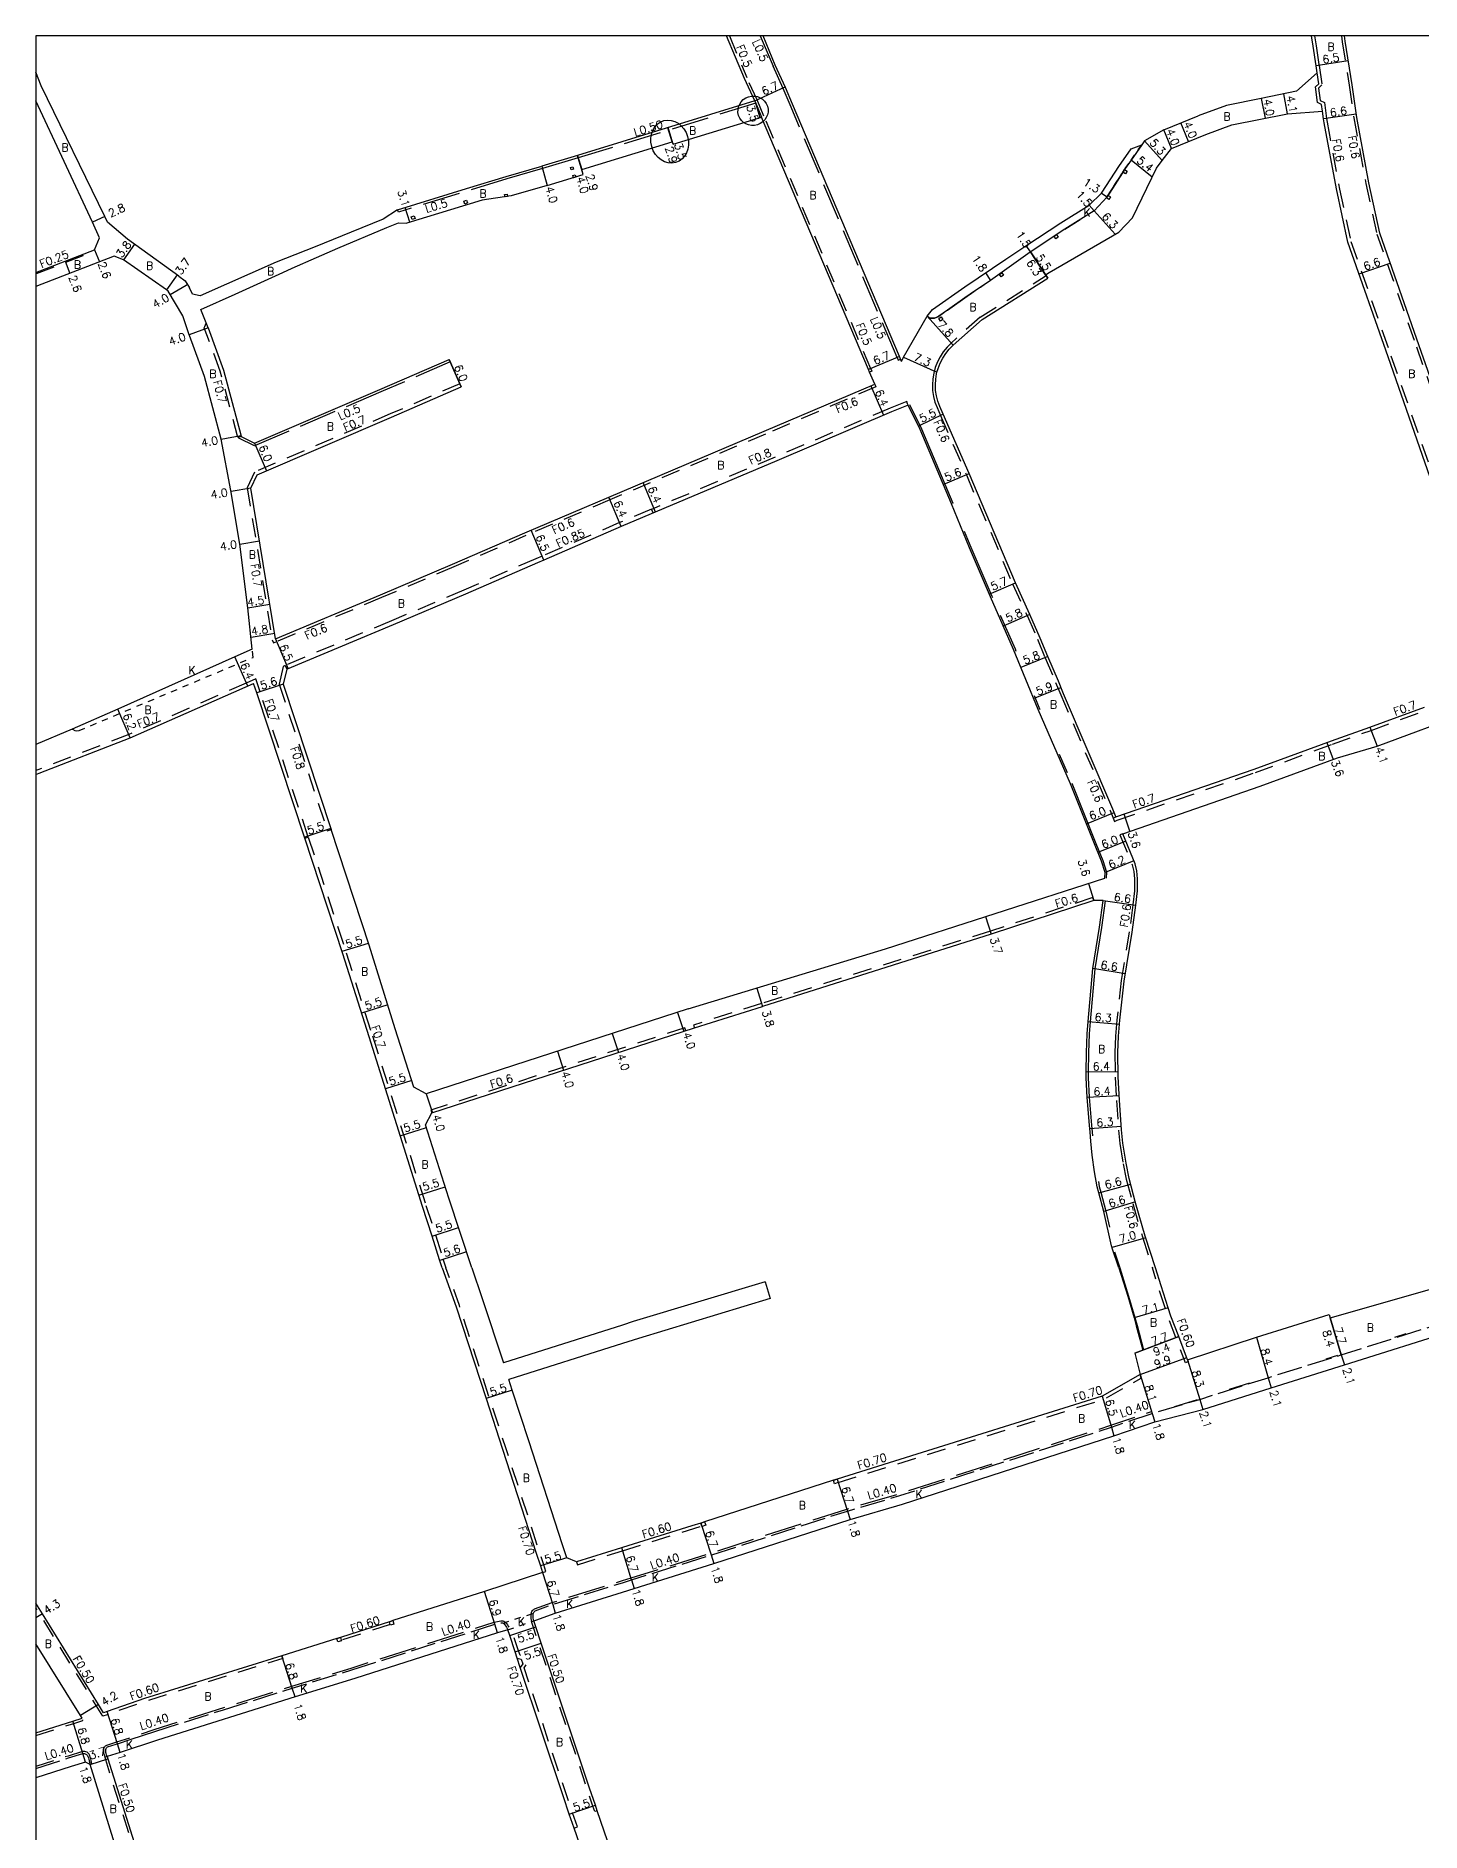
# Model space of a CAD drawing. Header units: metres. Extents: x -4002 to -3199, y -109200 to -108600.
# Drawn here: x -4000 to -3723.1, y -108959.1 to -108600 of the extents above; entities that cross this region are included whole.
import ezdxf

# ---------------------------------------------------------------- set-up
doc = ezdxf.new("R2010")
doc.units = ezdxf.units.M
doc.header["$LTSCALE"] = 2.5
for name, pattern in [('2227000', [2.5, 2, -0.5]), ('2232000', [2.5, 1.5, -1]), ('2233000', [4, 3, -1]), ('6301000', [1, 0.5, -0.5])]:
    doc.linetypes.add(name, pattern=pattern)
for name, color, linetype in [('2101000', 177, 'Continuous'), ('2101001', 1, 'Continuous'), ('2102000', 191, 'Continuous'), ('2102001', 191, 'Continuous'), ('2227000', 3, '2227000'), ('2232000', 4, '2232000'), ('2233000', 62, '2233000'), ('2235000', 7, 'Continuous'), ('6132000', 1, '6132000'), ('9107000', 111, 'Continuous'), ('9201100', 215, 'Continuous'), ('9201500', 222, 'Continuous'), ('9202100', 82, 'Continuous'), ('9202200', 155, '6301000'), ('9203500', 155, 'Continuous'), ('999', 7, 'Continuous'), ('chk', 7, 'Continuous')]:
    doc.layers.add(name, color=color, linetype=linetype)
doc.styles.add('Dm_Anotation', font='txt.shx', dxfattribs={"bigfont": 'pscdm.shx'})
doc.linetypes.add('6132000', pattern='A,1e-07,[100,DM.shx,S=0.25,R=0,X=0,Y=0],0.05,[100,DM.shx,S=0.2,R=0,X=0,Y=0],0.05,[100,DM.shx,S=0.15,R=0,X=0,Y=0],0.05,[100,DM.shx,S=0.1,R=0,X=0,Y=0],0.05,[100,DM.shx,S=0.05,R=0,X=0,Y=0],4.8', length=5)

msp = doc.modelspace()

# ---------------------------------------------------------------- linework, layer by layer
at = {"layer": '2101000'}
for points in [[(-3858.34, -108608.49), (-3861.91, -108600)], [(-3852.18, -108605.86), (-3854.64, -108600)], [(-3743.85, -108607.38), (-3744.05, -108605.98), (-3744.66, -108602.07), (-3744.99, -108600)], [(-3733.53, -108629.38), (-3735.94, -108616.28), (-3736.88, -108609.79), (-3738.23, -108601.06), (-3738.4, -108600)], [(-3827.38, -108664.09), (-3848.75, -108613.61), (-3850.14, -108610.31), (-3852.18, -108605.86)], [(-3998.97, -108609.96), (-4000, -108607.26)], [(-3856.27, -108613), (-3858.34, -108608.49)], [(-3743.85, -108607.38), (-3747.98, -108611.02), (-3755.02, -108612.54), (-3762.01, -108613.89), (-3767.65, -108615.98)], [(-4000, -108647.32), (-3988.26, -108642.76), (-3987.29, -108640.35), (-3988.67, -108637.26), (-4000, -108612.96)], [(-3986.22, -108636.13), (-3998.97, -108609.96)], [(-3856.27, -108613), (-3891.73, -108623.9), (-3898.88, -108626.04)], [(-3897.76, -108629.89), (-3890.57, -108627.73), (-3890.88, -108626.67), (-3872.81, -108621.15), (-3872.6, -108621.65), (-3854.92, -108616.21)], [(-3833.54, -108666.71), (-3854.92, -108616.21)], [(-3797.45, -108647.26), (-3783.49, -108639.22), (-3780.76, -108636.35), (-3776, -108626.41), (-3774.81, -108624.9), (-3772.99, -108622.49), (-3766.14, -108619.68), (-3760.93, -108617.76), (-3749.76, -108615.6), (-3742.78, -108615.06)], [(-3774.5, -108618.78), (-3767.65, -108615.98)], [(-3740.02, -108630.57), (-3742.45, -108617.35), (-3742.57, -108616.57), (-3742.78, -108615.06)], [(-3774.5, -108618.78), (-3778.34, -108620.94), (-3778.91, -108621.76)], [(-3783.37, -108625.9), (-3782.13, -108624.09), (-3781.05, -108622.55), (-3778.91, -108621.76)], [(-3927.69, -108634.75), (-3913.91, -108630.53), (-3905.98, -108628.11), (-3898.88, -108626.04)], [(-3789.46, -108633.86), (-3786.94, -108631.45), (-3783.37, -108625.9)], [(-3897.76, -108629.89), (-3905, -108631.99), (-3910.79, -108632.82), (-3925.84, -108637.43)], [(-3706.85, -108728.44), (-3712.9, -108711.34), (-3719.64, -108692.85), (-3729.68, -108664.12), (-3737.71, -108641.23), (-3740.02, -108630.57)], [(-3700.61, -108726.28), (-3706.69, -108709.11), (-3713.43, -108690.63), (-3723.45, -108661.94), (-3731.35, -108639.43), (-3733.53, -108629.38)], [(-3821.83, -108656.05), (-3820.78, -108654.71), (-3814.27, -108650.13), (-3806.1, -108644.65), (-3802.09, -108641.97), (-3795.11, -108637.34), (-3789.46, -108633.86)], [(-3985.69, -108637.26), (-3986.22, -108636.13)], [(-3971.41, -108648), (-3981.71, -108640.63), (-3985.69, -108637.26)], [(-3965.59, -108658.37), (-3967.04, -108654.66), (-3960.18, -108651.61), (-3950.64, -108647.28), (-3948.77, -108646.42), (-3943.88, -108644.31), (-3939.62, -108642.44), (-3929.83, -108638.3), (-3927.52, -108637.37), (-3925.84, -108637.43)], [(-3984.39, -108644.04), (-4000, -108650.1)], [(-3973.57, -108651.01), (-3973.89, -108650.77), (-3982.51, -108644.73), (-3984.39, -108644.04)], [(-3971.41, -108648), (-3970.13, -108648.96), (-3969.3, -108650.35)], [(-3810.84, -108656.7), (-3797.68, -108648.41), (-3798.14, -108647.76), (-3797.45, -108647.26)], [(-3969.29, -108659.89), (-3969.35, -108659.75), (-3970.61, -108655.96), (-3973.57, -108651.01)], [(-3968.71, -108651.64), (-3969.3, -108650.35)], [(-3826.94, -108665.11), (-3826.52, -108664.22), (-3821.83, -108656.05)], [(-3965.59, -108658.37), (-3962.48, -108666.82), (-3959.03, -108679.76), (-3958.97, -108680.1), (-3956.27, -108681.41), (-3931.27, -108670.71), (-3917.37, -108664.67)], [(-3816.61, -108661.84), (-3810.84, -108656.7)], [(-3959.24, -108701.61), (-3961, -108690.89), (-3962.94, -108680.61), (-3966.29, -108668.06), (-3969.29, -108659.89)], [(-3784.15, -108755.92), (-3784.69, -108754.59), (-3794.56, -108731.49), (-3795.58, -108728.99), (-3797.7, -108724.07), (-3799.2, -108720.38), (-3801.29, -108715.63), (-3804.18, -108709.32), (-3813.44, -108687.49), (-3818.62, -108675.61), (-3819.29, -108674.07), (-3819.68, -108673.03), (-3819.97, -108671.95), (-3820.13, -108670.85), (-3820.18, -108669.74), (-3820.12, -108668.62), (-3819.94, -108667.52), (-3819.87, -108667.23), (-3819.64, -108666.45), (-3819.23, -108665.41), (-3818.72, -108664.42), (-3818.11, -108663.49), (-3817.4, -108662.63), (-3816.61, -108661.84)], [(-3832.31, -108669.61), (-3833.32, -108667.23), (-3833.54, -108666.71)], [(-3826.94, -108665.11), (-3827.38, -108664.09)], [(-3952.09, -108720.51), (-3957.02, -108690.43), (-3955.75, -108687.71), (-3928.89, -108676.22), (-3914.98, -108670.18)], [(-3854.39, -108679.04), (-3832.31, -108669.61)], [(-3786.33, -108768.37), (-3786.25, -108767.23), (-3786.97, -108764.94), (-3788.37, -108761.53), (-3793.19, -108749.5), (-3799.65, -108734.64), (-3804.54, -108722.65), (-3809.18, -108712.13), (-3813.39, -108702.31), (-3816.97, -108693.52), (-3823.25, -108678.67), (-3825.61, -108673.84), (-3828.95, -108675.14), (-3851.9, -108684.93), (-3882.97, -108698.07), (-3898.48, -108704.79), (-3899.71, -108705.31), (-3914.14, -108711.56), (-3928.61, -108717.72), (-3949.78, -108726.59), (-3949.85, -108726.61), (-3950.54, -108729.57), (-3940.99, -108758.63)], [(-3931.14, -108711.74), (-3916.7, -108705.59), (-3902.28, -108699.34), (-3885.46, -108692.18), (-3854.39, -108679.04)], [(-3956.74, -108722.58), (-3957.66, -108714.35), (-3959.24, -108701.61)], [(-3952.09, -108720.51), (-3931.14, -108711.74)], [(-3956.74, -108722.58), (-3960.23, -108724.14), (-3983.6, -108734.6), (-3992.78, -108738.56), (-4000, -108741.67)], [(-4000, -108747.62), (-3999.36, -108747.37), (-3981.15, -108740.3), (-3956.47, -108729.47)], [(-3946.21, -108760.36), (-3955.85, -108731.34), (-3956.47, -108729.47)], [(-3782.73, -108759.48), (-3755.23, -108749.98), (-3739.77, -108744.3), (-3731.88, -108742.01), (-3713.56, -108735.2)], [(-3733.31, -108738.16), (-3722.42, -108734.15)], [(-3784.07, -108756.13), (-3756.44, -108746.59), (-3741.01, -108740.92), (-3733.31, -108738.16)], [(-3784.07, -108756.13), (-3784.15, -108755.92)], [(-3918.76, -108846.28), (-3919.29, -108844.67), (-3920.76, -108839.9), (-3922.7, -108834.01), (-3933.41, -108800.11), (-3938.63, -108783.47), (-3946.21, -108760.36)], [(-3869.58, -108794.5), (-3921.97, -108811.46), (-3924.46, -108810.17), (-3928.16, -108798.46), (-3933.39, -108781.79), (-3940.99, -108758.63)], [(-3776.15, -108846.28), (-3778.21, -108839.92), (-3780.14, -108833.25), (-3781.43, -108828.38), (-3782.03, -108825.35), (-3782.68, -108821.33), (-3782.96, -108818.69), (-3783.4, -108812.75), (-3783.62, -108808.1), (-3783.68, -108803.2), (-3783.57, -108799.97), (-3783.3, -108796.78), (-3782.44, -108788.93), (-3780.84, -108779.15), (-3780.09, -108773.75), (-3779.8, -108770.92), (-3779.74, -108768.49), (-3779.9, -108766.93), (-3780.25, -108765.52), (-3782.73, -108759.48)], [(-3869.58, -108794.5), (-3830.13, -108782.52), (-3786.33, -108768.37)], [(-3783.48, -108846.28), (-3784.75, -108842.51), (-3784.94, -108841.86), (-3786.51, -108835.01), (-3787.5, -108831.25), (-3787.81, -108830.06), (-3788.35, -108827.05), (-3788.81, -108823.72), (-3789.07, -108820.95), (-3789.24, -108819.16), (-3789.34, -108817.77), (-3789.83, -108812.19), (-3790.02, -108808.29), (-3790.04, -108807.15), (-3789.97, -108803.24), (-3789.85, -108799.45), (-3789.65, -108797.02), (-3788.72, -108786.45), (-3787.37, -108778.16), (-3786.63, -108772.84), (-3788.5, -108772.8), (-3809.01, -108779.53), (-3854.76, -108794)], [(-3868.35, -108798.3), (-3854.76, -108794)], [(-3917.46, -108832.35), (-3922.09, -108817.7), (-3920.85, -108815.3), (-3868.35, -108798.3)], [(-3912.86, -108846.28), (-3917.46, -108832.35)], [(-3783.48, -108846.28), (-3781.72, -108851.95), (-3780.44, -108856.25), (-3780.01, -108857.86), (-3778.73, -108862.73), (-3780.32, -108863.34), (-3779.22, -108867.61), (-3786.86, -108871.89), (-3829.4, -108885.23), (-3839.84, -108888.49), (-3840.55, -108888.72), (-3866.33, -108897.05), (-3867.04, -108897.28), (-3868.84, -108897.86), (-3882.74, -108902.18), (-3882.91, -108902.24), (-3891.94, -108905.05), (-3893.89, -108904.26), (-3894.73, -108901.63), (-3901.48, -108880.83), (-3904.78, -108870.69), (-3905.46, -108868.61)], [(-3882.74, -108911.09), (-3880.38, -108910.35), (-3864.45, -108905.37), (-3837.24, -108896.58), (-3826.76, -108893.52), (-3784.47, -108879.84), (-3776.33, -108877.07), (-3766.73, -108874.56), (-3753.07, -108870.23), (-3738.41, -108865.67), (-3715.53, -108858.42), (-3704.67, -108854.89)], [(-3889.49, -108966.76), (-3892.4, -108958.27), (-3893.37, -108955.44), (-3894.54, -108952.02), (-3903.16, -108926.13), (-3903.77, -108924.3), (-3904.2, -108923.02), (-3905.28, -108919.77), (-3905.64, -108918.62), (-3907.72, -108919.22), (-3936.26, -108928.35), (-3948.19, -108931.99), (-3975.71, -108940.66), (-3983.17, -108943.14), (-3985.77, -108943.96), (-3985.65, -108944.41), (-3977.76, -108969.38)], [(-3993.96, -109068.38), (-3991.9, -109068.53), (-3954.12, -109056.56), (-3953.77, -109055.73), (-3958.81, -109039.6), (-3965.57, -109019.38), (-3965.05, -109019.2), (-3973.24, -108994.83), (-3981.01, -108970.41), (-3981.42, -108970.54), (-3989.17, -108945.52), (-3990.07, -108945.07), (-3992.93, -108945.95), (-4000, -108948.22)]]:
    msp.add_lwpolyline(points, dxfattribs=at)
at = {"layer": '2101000', "flags": 128}
for points in [[(-3927.69, -108634.75), (-3930.57, -108636.6), (-3936.95, -108639.21), (-3944.2, -108642.17), (-3950.09, -108644.5), (-3952, -108645.2), (-3967.17, -108651.98), (-3968.71, -108651.64)], [(-3918.76, -108846.28), (-3915.99, -108854.04), (-3910.01, -108872.39), (-3906.72, -108882.48), (-3899.97, -108903.3), (-3899.15, -108905.84), (-3898.74, -108907.17), (-3910.34, -108910.93), (-3928.65, -108916.78), (-3929.34, -108917.01), (-3938.89, -108920.06), (-3939.14, -108920.14), (-3939.84, -108920.36), (-3950.81, -108923.8), (-3978.31, -108932.35), (-3985.75, -108934.93), (-3986.48, -108935.2), (-3987.5, -108933.52), (-3998.67, -108915.43), (-4000, -108913.27)], [(-3912.86, -108846.28), (-3910.76, -108852.36), (-3906.54, -108865.28)], [(-3769.77, -108864.62), (-3771.53, -108859.99), (-3773.09, -108855.91), (-3773.62, -108854.27), (-3775.05, -108849.84), (-3776.15, -108846.28)], [(-3769.77, -108864.62), (-3755.97, -108860.14), (-3741.44, -108855.61), (-3741.24, -108856.28), (-3718.1, -108849.69), (-3707.14, -108846.86), (-3705.27, -108846.28)], [(-3882.74, -108969.94), (-3884.28, -108965), (-3884.32, -108964.86), (-3887.78, -108954.79), (-3888.16, -108953.68), (-3889.32, -108950.3), (-3898.98, -108921.28), (-3900.06, -108918.04), (-3900.46, -108916.81), (-3900.07, -108916.7), (-3896.16, -108915.27), (-3882.74, -108911.09)], [(-4000, -108939.2), (-3992.6, -108936.85), (-3990.74, -108936.27), (-3991.08, -108935.72), (-4000, -108921.42)]]:
    msp.add_lwpolyline(points, dxfattribs=at)
at = {"layer": '2101001'}
msp.add_lwpolyline([(-3914.98, -108670.18), (-3917.37, -108664.67)], dxfattribs=at)
at = {"layer": '2102000'}
for points in [[(-3854.22, -108849.05), (-3880.59, -108857.02), (-3882.74, -108857.7)], [(-3853.21, -108852.4), (-3879.55, -108860.36), (-3882.74, -108861.37)]]:
    msp.add_lwpolyline(points, dxfattribs=at)
at = {"layer": '2102000', "flags": 128}
for points in [[(-3882.74, -108857.7), (-3906.54, -108865.28)], [(-3882.74, -108861.37), (-3905.46, -108868.61)]]:
    msp.add_lwpolyline(points, dxfattribs=at)
at = {"layer": '2102001', "flags": 128}
msp.add_lwpolyline([(-3854.22, -108849.05), (-3853.21, -108852.4)], dxfattribs=at)
at = {"layer": '2227000'}
for points in [[(-3786, -108632.36), (-3785.88, -108632.21), (-3782.28, -108626.61), (-3782.22, -108626.53)], [(-3794.3, -108638.61), (-3791.2, -108636.68)], [(-3817.78, -108654.8), (-3813.83, -108652.02)]]:
    msp.add_lwpolyline(points, dxfattribs=at)
at = {"layer": '2227000', "flags": 128}
for points in [[(-3882.74, -108909.2), (-3880.9, -108908.63), (-3865, -108903.66), (-3837.78, -108894.87), (-3827.29, -108891.8), (-3784.99, -108878.12), (-3776.85, -108875.35), (-3767.34, -108872.55), (-3753.68, -108868.22), (-3739.03, -108863.66), (-3716.18, -108856.42), (-3705.29, -108852.88), (-3699.66, -108851.09)], [(-3900.46, -108916.81), (-3900.57, -108916.29), (-3900.61, -108915.92), (-3900.59, -108915.54), (-3900.52, -108915.31), (-3900.46, -108915.13), (-3900.41, -108915), (-3900.34, -108914.93), (-3900.26, -108914.86), (-3900.18, -108914.82), (-3896.69, -108913.55), (-3882.74, -108909.2)], [(-3936.83, -108926.64), (-3908.26, -108917.51), (-3907.02, -108917.22)], [(-3907.02, -108917.22), (-3906.85, -108917.22), (-3906.74, -108917.24), (-3906.62, -108917.27), (-3906.5, -108917.34), (-3906.39, -108917.44), (-3906.26, -108917.6), (-3906.07, -108917.87), (-3905.92, -108918.1), (-3905.64, -108918.62)], [(-3950.65, -108930.88), (-3948.74, -108930.27), (-3936.83, -108926.64)], [(-3962.48, -108934.6), (-3950.65, -108930.88)], [(-3976.25, -108938.94), (-3964.11, -108935.11)], [(-3964.11, -108935.11), (-3962.48, -108934.6)], [(-3980.94, -108940.5), (-3976.25, -108938.94)], [(-4000, -108946.33), (-3993.46, -108944.23), (-3990.6, -108943.35)], [(-3990.6, -108943.35), (-3990.37, -108943.34), (-3990.28, -108943.35), (-3990.13, -108943.39), (-3989.99, -108943.45), (-3989.9, -108943.52), (-3989.82, -108943.6), (-3989.72, -108943.73), (-3989.61, -108943.93), (-3989.51, -108944.19), (-3989.42, -108944.47), (-3989.33, -108944.83), (-3989.17, -108945.52)], [(-3985.77, -108943.96), (-3985.91, -108943.58), (-3985.96, -108943.37), (-3986, -108943.14), (-3986.02, -108942.97), (-3986.03, -108942.74), (-3986.01, -108942.53), (-3985.98, -108942.34), (-3985.92, -108942.22), (-3985.85, -108942.14), (-3985.67, -108942.03), (-3983.99, -108941.51)], [(-3983.99, -108941.51), (-3983.7, -108941.42), (-3980.94, -108940.5)]]:
    msp.add_lwpolyline(points, dxfattribs=at)
at = {"layer": '2232000'}
for points in [[(-3861.37, -108600), (-3857.88, -108608.29)], [(-3744.38, -108600), (-3744.06, -108601.98), (-3743.46, -108605.88)], [(-3739.01, -108600), (-3738.83, -108601.15), (-3737.47, -108609.87), (-3736.53, -108616.38), (-3734.11, -108629.5), (-3731.93, -108639.6), (-3724.01, -108662.14), (-3713.99, -108690.84), (-3707.25, -108709.31), (-3701.18, -108726.48), (-3700.61, -108726.28)], [(-3743.46, -108605.88), (-3742.91, -108609.81), (-3743.58, -108610.42), (-3743.23, -108612.92), (-3742.41, -108613.34), (-3741.97, -108616.49), (-3741.86, -108617.26), (-3739.39, -108630.65), (-3737.13, -108641.07), (-3729.11, -108663.92), (-3719.08, -108692.65), (-3712.33, -108711.14), (-3706.29, -108728.24), (-3706.05, -108728.89), (-3706.61, -108729.1)], [(-3833.08, -108666.52), (-3854.46, -108616.02), (-3855.81, -108612.8), (-3857.88, -108608.29)], [(-3742.78, -108615.06), (-3742.96, -108613.73), (-3743.78, -108613.3), (-3744.21, -108610.19), (-3743.55, -108609.58), (-3743.85, -108607.38)], [(-3990.7, -108643.7), (-3990.61, -108643.94), (-4000, -108647.58)], [(-3811.2, -108656.22), (-3798.03, -108647.92)], [(-3811.2, -108656.22), (-3817.02, -108661.41), (-3817.85, -108662.22), (-3818.59, -108663.13), (-3819.24, -108664.12), (-3819.78, -108665.16), (-3820.21, -108666.26), (-3820.52, -108667.39), (-3820.71, -108668.56), (-3820.78, -108669.73), (-3820.73, -108670.91), (-3820.55, -108672.07), (-3820.26, -108673.21), (-3819.85, -108674.3), (-3819.17, -108675.85), (-3813.99, -108687.72), (-3804.73, -108709.56), (-3801.84, -108715.88), (-3799.75, -108720.61), (-3798.25, -108724.3), (-3796.14, -108729.22), (-3795.12, -108731.72), (-3785.24, -108754.82), (-3784.71, -108756.15), (-3784.63, -108756.36), (-3784.07, -108756.13)], [(-3958.97, -108680.1), (-3959.62, -108680.27), (-3963.15, -108667.03), (-3966.35, -108658.35), (-3966.23, -108658.09), (-3965.95, -108657.45)], [(-3833.08, -108666.52), (-3832.86, -108667.04), (-3833.32, -108667.23)], [(-3914.98, -108670.18), (-3915.26, -108669.54), (-3929.17, -108675.57), (-3956.27, -108687.18), (-3957.75, -108690.33), (-3952.77, -108720.7), (-3952.5, -108721.33), (-3951.86, -108721.06)], [(-3832.31, -108669.61), (-3832.07, -108670.16), (-3854.15, -108679.59), (-3885.23, -108692.73), (-3902.04, -108699.89), (-3916.46, -108706.14), (-3930.9, -108712.29)], [(-3825.61, -108673.84), (-3825.72, -108673.56), (-3825.9, -108673.09), (-3829.25, -108674.4), (-3852.21, -108684.2), (-3876.94, -108694.66), (-3876.63, -108695.39)], [(-3876.94, -108694.66), (-3876.96, -108694.61), (-3883.3, -108697.29), (-3898.81, -108704.01), (-3900.05, -108704.53), (-3914.47, -108710.78), (-3928.94, -108716.94), (-3950.18, -108725.83), (-3949.85, -108726.61)], [(-3930.9, -108712.29), (-3951.86, -108721.06), (-3952.09, -108720.51)], [(-3950.16, -108725.88), (-3950.54, -108726.03), (-3951.36, -108729.61), (-3941.75, -108758.88), (-3940.99, -108758.63)], [(-3946.21, -108760.36), (-3945.55, -108760.14), (-3955.18, -108731.12), (-3956.04, -108728.52), (-3957.94, -108729.36), (-3981.42, -108739.65), (-3999.62, -108746.71), (-4000, -108746.86)], [(-3784.63, -108756.36), (-3784.37, -108757.01), (-3783.82, -108756.79), (-3756.21, -108747.25), (-3740.78, -108741.58), (-3733.07, -108738.82), (-3722.18, -108734.81)], [(-3946.21, -108760.36), (-3945.55, -108760.15), (-3937.96, -108783.26), (-3932.74, -108799.9), (-3922.04, -108833.79), (-3920.09, -108839.68), (-3918.62, -108844.46), (-3918.02, -108846.28)], [(-3782.73, -108759.48), (-3783.28, -108759.71), (-3780.82, -108765.71), (-3780.49, -108767.04), (-3780.34, -108768.51), (-3780.4, -108770.88), (-3780.68, -108773.68), (-3781.43, -108779.06), (-3783.04, -108788.85), (-3783.9, -108796.72), (-3784.17, -108799.94), (-3784.28, -108803.19), (-3784.22, -108808.12), (-3784, -108812.79), (-3783.56, -108818.75), (-3783.27, -108821.41), (-3782.62, -108825.45), (-3782.01, -108828.51), (-3780.72, -108833.41), (-3778.79, -108840.09), (-3776.78, -108846.28)], [(-3788.5, -108772.8), (-3788.69, -108772.23), (-3809.19, -108778.96), (-3854.94, -108793.43), (-3868.53, -108797.73), (-3868.35, -108798.3)], [(-3870.06, -108798.86), (-3870.24, -108798.29), (-3921.03, -108814.72), (-3920.85, -108815.3)], [(-3891.94, -108905.05), (-3891.76, -108905.62), (-3882.74, -108902.81), (-3866.85, -108897.87)]]:
    msp.add_lwpolyline(points, dxfattribs=at)
at = {"layer": '2232000', "flags": 128}
for points in [[(-3856.27, -108613), (-3854.92, -108616.21)], [(-3898.74, -108907.17), (-3898.07, -108906.96), (-3898.49, -108905.63), (-3899.3, -108903.09), (-3906.06, -108882.27), (-3909.35, -108872.18), (-3915.33, -108853.82), (-3918.02, -108846.28)], [(-3769.77, -108864.62), (-3769.62, -108865), (-3770.18, -108865.22), (-3772.09, -108860.2), (-3773.66, -108856.11), (-3774.19, -108854.46), (-3775.62, -108850.02), (-3776.78, -108846.28)], [(-3839.62, -108889.16), (-3829.19, -108885.9), (-3786.58, -108872.54), (-3779.01, -108868.29), (-3779.22, -108867.61)], [(-3986.64, -108935.9), (-3987.93, -108933.78), (-3999.09, -108915.69), (-4000, -108914.22)], [(-3929.15, -108917.58), (-3938.71, -108920.63), (-3938.96, -108920.71)], [(-3887.78, -108954.79), (-3888.25, -108954.95), (-3888.63, -108953.84), (-3889.79, -108950.46), (-3899.45, -108921.44), (-3900.53, -108918.19), (-3900.93, -108916.97), (-3900.84, -108916.94), (-3900.46, -108916.81)], [(-3892.4, -108958.27), (-3891.74, -108958.03), (-3892.71, -108955.21), (-3893.88, -108951.8), (-3902.39, -108926.23), (-3901.9, -108925.49), (-3902.41, -108923.94), (-3903.22, -108923.72), (-3903.53, -108922.8), (-3904.61, -108919.56), (-3904.97, -108918.41), (-3905.25, -108918.5), (-3905.64, -108918.62)], [(-3950.81, -108923.8), (-3950.63, -108924.37), (-3978.12, -108932.92), (-3985.54, -108935.5), (-3986.64, -108935.9)], [(-3903.77, -108924.3), (-3902.96, -108924.52), (-3902.67, -108925.39), (-3903.16, -108926.13)], [(-4000, -108939.72), (-3992.45, -108937.33), (-3990.59, -108936.74), (-3990.74, -108936.27)], [(-3985.77, -108943.96), (-3986.16, -108944.07), (-3986.25, -108944.1), (-3986.12, -108944.55), (-3978.24, -108969.53), (-3970.48, -108993.94), (-3962.34, -109018.3), (-3961.87, -109018.14)]]:
    msp.add_lwpolyline(points, dxfattribs=at)
at = {"layer": '2233000'}
for points in [[(-3855.19, -108600), (-3852.64, -108606.06)], [(-3827.84, -108664.29), (-3849.21, -108613.8), (-3850.59, -108610.51), (-3852.64, -108606.06)], [(-3856.08, -108613.47), (-3891.58, -108624.38), (-3898.74, -108626.52)], [(-3898.74, -108626.52), (-3905.83, -108628.59), (-3927.54, -108635.23), (-3927.69, -108634.75)], [(-3917.37, -108664.67), (-3917.17, -108665.13), (-3931.07, -108671.17), (-3956.28, -108681.96), (-3959.41, -108680.44), (-3959.45, -108680.23)], [(-3827.84, -108664.29), (-3827.61, -108664.8), (-3827.15, -108664.61)]]:
    msp.add_lwpolyline(points, dxfattribs=at)
at = {"layer": '2233000', "flags": 128}
for points in [[(-3882.74, -108908.78), (-3881.02, -108908.25), (-3865.12, -108903.28), (-3837.9, -108894.48), (-3827.41, -108891.41), (-3785.12, -108877.74), (-3776.97, -108874.97), (-3776.85, -108875.35)], [(-3900.84, -108916.94), (-3900.96, -108916.35), (-3901.01, -108915.93), (-3900.99, -108915.47), (-3900.9, -108915.19), (-3900.84, -108914.98), (-3900.74, -108914.78), (-3900.62, -108914.64), (-3900.48, -108914.53), (-3900.34, -108914.45), (-3896.82, -108913.17), (-3882.74, -108908.78)], [(-3986.16, -108944.07), (-3986.29, -108943.7), (-3986.35, -108943.46), (-3986.4, -108943.2), (-3986.42, -108942.99), (-3986.43, -108942.73), (-3986.41, -108942.48), (-3986.36, -108942.22), (-3986.27, -108942), (-3986.11, -108941.83), (-3985.84, -108941.67), (-3983.83, -108941.04), (-3976.38, -108938.56), (-3948.86, -108929.89), (-3936.95, -108926.26), (-3908.37, -108917.12), (-3907.07, -108916.83), (-3906.83, -108916.82), (-3906.65, -108916.84), (-3906.47, -108916.9), (-3906.26, -108917.01), (-3906.1, -108917.17), (-3905.94, -108917.36), (-3905.74, -108917.65), (-3905.57, -108917.9), (-3905.25, -108918.5)], [(-3989.17, -108945.52), (-3988.79, -108945.4), (-3988.94, -108944.74), (-3989.03, -108944.36), (-3989.13, -108944.05), (-3989.25, -108943.76), (-3989.38, -108943.51), (-3989.52, -108943.34), (-3989.63, -108943.22), (-3989.78, -108943.1), (-3990, -108943.01), (-3990.21, -108942.96), (-3990.35, -108942.94), (-3990.67, -108942.95), (-3993.58, -108943.85), (-4000, -108945.91)]]:
    msp.add_lwpolyline(points, dxfattribs=at)
at = {"layer": '2235000'}
for points in [[(-3892.52, -108626.64), (-3893, -108626.78), (-3893.14, -108626.3), (-3892.66, -108626.16)], [(-3782.68, -108627.23), (-3782.35, -108626.73), (-3781.85, -108627.05), (-3782.17, -108627.56)], [(-3892.06, -108628.23), (-3892.54, -108628.37), (-3892.68, -108627.89), (-3892.2, -108627.75)], [(-3914.46, -108633.04), (-3913.9, -108632.83), (-3913.69, -108633.39), (-3914.25, -108633.6)], [(-3905.72, -108632.09), (-3906.22, -108632.17), (-3906.29, -108631.67), (-3905.79, -108631.6)], [(-3785.99, -108632.37), (-3785.66, -108631.87), (-3785.16, -108632.19), (-3785.48, -108632.7)], [(-3924.96, -108636.17), (-3924.4, -108635.95), (-3924.18, -108636.52), (-3924.75, -108636.73)], [(-3796.46, -108640.04), (-3795.96, -108639.7), (-3795.62, -108640.2), (-3796.12, -108640.54)], [(-3807.37, -108647.67), (-3806.87, -108647.33), (-3806.54, -108647.83), (-3807.04, -108648.17)], [(-3819.51, -108656.51), (-3819.02, -108656.17), (-3818.67, -108656.66), (-3819.16, -108657)]]:
    msp.add_lwpolyline(points, close=True, dxfattribs=at)
at = {"layer": '2235000', "flags": 128}
for points in [[(-3840.55, -108888.72), (-3839.84, -108888.49), (-3839.62, -108889.16), (-3839.61, -108889.18), (-3840.32, -108889.41)], [(-3867.04, -108897.28), (-3866.33, -108897.05), (-3866.1, -108897.73), (-3866.82, -108897.96), (-3866.85, -108897.87)], [(-3929.34, -108917.01), (-3928.65, -108916.78), (-3928.42, -108917.47), (-3929.11, -108917.7), (-3929.15, -108917.58)], [(-3939.84, -108920.36), (-3939.14, -108920.14), (-3938.96, -108920.71), (-3938.92, -108920.83), (-3939.62, -108921.05)]]:
    msp.add_lwpolyline(points, close=True, dxfattribs=at)
at = {"layer": '6132000'}
for points in [[(-3825.34, -108673.7), (-3822.97, -108678.55), (-3816.69, -108693.4), (-3816.65, -108693.49)], [(-3814.4, -108699.02), (-3813.11, -108702.2), (-3808.9, -108712.01), (-3808.78, -108712.29)], [(-3807.23, -108715.81), (-3804.26, -108722.53), (-3804.08, -108722.99)], [(-3800.45, -108731.88), (-3799.38, -108734.52), (-3799.32, -108734.65)], [(-3795.44, -108743.58), (-3793.84, -108747.25)], [(-3792.92, -108749.38), (-3788.09, -108761.42), (-3786.69, -108764.83), (-3785.95, -108767.19), (-3786.03, -108768.39)], [(-3786.23, -108772.89), (-3786.97, -108778.22), (-3788.32, -108786.49), (-3789.25, -108797.06), (-3789.45, -108799.47), (-3789.57, -108803.25), (-3789.64, -108807.15), (-3789.62, -108808.28), (-3789.43, -108812.16), (-3788.95, -108817.74), (-3788.84, -108819.13), (-3788.77, -108819.86)], [(-3787.6, -108828.97), (-3787.42, -108829.97), (-3787.11, -108831.14), (-3786.12, -108834.92), (-3785.38, -108838.15)], [(-3784.36, -108843.07), (-3783.32, -108846.28)]]:
    msp.add_lwpolyline(points, dxfattribs=at)
at = {"layer": '6132000', "flags": 128}
for points in [[(-3783.32, -108846.28), (-3781.58, -108851.91), (-3780.29, -108856.21), (-3779.86, -108857.82), (-3778.59, -108862.68)], [(-3728.34, -108860.12), (-3726.04, -108859.39)], [(-3742.04, -108864.44), (-3739.71, -108863.72)], [(-3761.4, -108870.54), (-3757.31, -108869.24)], [(-3772.31, -108873.95), (-3767.77, -108872.57)]]:
    msp.add_lwpolyline(points, dxfattribs=at)
at = {"layer": '9107000'}
for points in [[(-3778.91, -108621.76), (-3781.06, -108624.83), (-3782.22, -108626.53), (-3782.28, -108626.61), (-3785.84, -108632.15)], [(-3785.84, -108632.15), (-3788.45, -108634.97), (-3794.3, -108638.61), (-3801.26, -108643.22), (-3809.18, -108648.88)], [(-3785.84, -108632.15), (-3788.45, -108634.97), (-3794.3, -108638.61), (-3801.26, -108643.22), (-3809.18, -108648.88)], [(-3809.18, -108648.88), (-3813.25, -108651.61), (-3813.83, -108652.02), (-3817.78, -108654.8), (-3819.51, -108656.01), (-3819.68, -108656.13), (-3820.01, -108656.32), (-3820.38, -108656.43), (-3820.77, -108656.45), (-3821.15, -108656.4), (-3821.51, -108656.26), (-3821.83, -108656.05)]]:
    msp.add_lwpolyline(points, dxfattribs=at)
at = {"layer": '9201100'}
for points in [[(-3737.63, -108604.98), (-3744.05, -108605.98)], [(-3856.27, -108613), (-3855.25, -108616.32)], [(-3755.02, -108612.54), (-3754.26, -108616.47)], [(-3749.76, -108615.6), (-3750.54, -108611.57)], [(-3736.04, -108615.63), (-3742.57, -108616.57)], [(-3872.6, -108621.65), (-3873.62, -108618.33)], [(-3772.99, -108622.49), (-3774.5, -108618.78)], [(-3769.56, -108621.08), (-3771.08, -108617.38)], [(-3778.34, -108620.94), (-3774.81, -108624.9)], [(-3898.88, -108626.04), (-3897.76, -108629.89)], [(-3776.87, -108628.23), (-3781.06, -108624.83)], [(-3925.27, -108637.25), (-3926.18, -108634.29)], [(-3789.46, -108633.86), (-3788.45, -108634.97)], [(-3786.94, -108631.45), (-3785.84, -108632.15)], [(-3986.22, -108636.13), (-3988.67, -108637.26)], [(-3788.45, -108634.97), (-3784.22, -108639.64)], [(-3980.3, -108641.64), (-3982.51, -108644.73)], [(-3994.13, -108645.04), (-3993.19, -108647.46)], [(-3988.26, -108642.76), (-3987.32, -108645.18)], [(-3735.48, -108647.59), (-3729.25, -108645.41)], [(-3971.74, -108647.77), (-3973.89, -108650.77)], [(-3810.18, -108647.39), (-3809.18, -108648.88)], [(-3973.15, -108651.7), (-3969.98, -108649.81), (-3969.72, -108649.65)], [(-3816.61, -108661.84), (-3821.83, -108656.05)], [(-3965.59, -108658.37), (-3969.35, -108659.75)], [(-3917.37, -108664.67), (-3914.98, -108670.18)], [(-3827.38, -108664.09), (-3833.54, -108666.71)], [(-3826.52, -108664.22), (-3819.87, -108667.23)], [(-3833.06, -108669.93), (-3830.55, -108675.82)], [(-3818.62, -108675.61), (-3823.56, -108678.03)], [(-3962.94, -108680.61), (-3959.01, -108679.86)], [(-3956.27, -108681.41), (-3953.91, -108686.93)], [(-3818.6, -108689.67), (-3813.44, -108687.49)], [(-3957.02, -108690.43), (-3960.97, -108691.08)], [(-3876.12, -108695.18), (-3878.61, -108689.28)], [(-3882.97, -108698.07), (-3885.47, -108692.19)], [(-3898.48, -108704.79), (-3901.02, -108698.81)], [(-3959.24, -108701.61), (-3955.3, -108700.96)], [(-3809.42, -108711.56), (-3804.18, -108709.32)], [(-3957.66, -108714.35), (-3953.22, -108713.62)], [(-3801.29, -108715.63), (-3806.6, -108717.97)], [(-3952.26, -108719.46), (-3957, -108720.24)], [(-3952.09, -108720.51), (-3949.58, -108726.5)], [(-3957.66, -108730), (-3960.23, -108724.14)], [(-3797.7, -108724.07), (-3803.07, -108726.26)], [(-3950.54, -108729.57), (-3955.85, -108731.34)], [(-3800.54, -108732.47), (-3795.07, -108730.24)], [(-3981.15, -108740.3), (-3983.6, -108734.6)], [(-3733.31, -108738.16), (-3731.88, -108742.01)], [(-3741.89, -108741.24), (-3740.65, -108744.62)], [(-3789.99, -108757.49), (-3784.42, -108755.26)], [(-3781.29, -108758.98), (-3782.47, -108755.58)], [(-3941.05, -108758.46), (-3946.27, -108760.2)], [(-3782.12, -108760.96), (-3787.67, -108763.23)], [(-3780.51, -108764.88), (-3786.25, -108767.23)], [(-3789.59, -108769.43), (-3788.5, -108772.8)], [(-3786.63, -108772.84), (-3780.09, -108773.75)], [(-3810.13, -108776.06), (-3809.01, -108779.53)], [(-3938.79, -108782.98), (-3933.54, -108781.33)], [(-3782.21, -108787.51), (-3788.72, -108786.45)], [(-3855.87, -108790.34), (-3854.76, -108794)], [(-3929.66, -108793.68), (-3934.91, -108795.32)], [(-3871.71, -108795.19), (-3870.48, -108798.99)], [(-3884.77, -108799.41), (-3883.54, -108803.22)], [(-3789.65, -108797.02), (-3783.37, -108797.54)], [(-3895.75, -108802.97), (-3894.52, -108806.77)], [(-3783.64, -108807.08), (-3790.04, -108807.15)], [(-3924.88, -108808.84), (-3930.13, -108810.5)], [(-3921.97, -108811.46), (-3920.74, -108815.26)], [(-3783.44, -108811.88), (-3789.83, -108812.19)], [(-3927.17, -108819.87), (-3921.92, -108818.21)], [(-3783.01, -108818), (-3789.29, -108818.47)], [(-3923.43, -108831.71), (-3918.18, -108830.05)], [(-3787.5, -108831.25), (-3781.12, -108829.56)], [(-3780.19, -108833.07), (-3786.5, -108835.01)], [(-3920.76, -108839.9), (-3915.54, -108838.17)], [(-3778.12, -108840.25), (-3784.85, -108842.18)], [(-3913.92, -108843.06), (-3919.24, -108844.82)], [(-3880.9, -108908.63), (-3882.89, -108902.23)]]:
    msp.add_lwpolyline(points, dxfattribs=at)
at = {"layer": '9201100', "flags": 128}
for points in [[(-3856.27, -108613), (-3850.18, -108610.21)], [(-3872.81, -108621.15), (-3873.67, -108618.35)], [(-3891.72, -108623.89), (-3890.88, -108626.67)], [(-3890.57, -108627.73), (-3891.72, -108623.89)], [(-3801.19, -108643.17), (-3802.01, -108641.92)], [(-3801.19, -108643.17), (-3797.68, -108648.41)], [(-3798.14, -108647.76), (-3801.19, -108643.17)], [(-3773.62, -108854.27), (-3780.44, -108856.25)], [(-3741.44, -108855.61), (-3739.03, -108863.66)], [(-3739.03, -108863.66), (-3741.24, -108856.28)], [(-3780.32, -108863.34), (-3771.53, -108859.99)], [(-3771.53, -108859.99), (-3778.73, -108862.73)], [(-3755.97, -108860.14), (-3753.68, -108868.22)], [(-3779.22, -108867.61), (-3769.93, -108864.2)], [(-3739.03, -108863.66), (-3738.41, -108865.67)], [(-3779.22, -108867.61), (-3776.85, -108875.35)], [(-3769.77, -108864.62), (-3767.34, -108872.55)], [(-3904.78, -108870.69), (-3910.01, -108872.39)], [(-3753.68, -108868.22), (-3753.07, -108870.23)], [(-3786.86, -108871.89), (-3784.99, -108878.12)], [(-3767.34, -108872.55), (-3766.73, -108874.56)], [(-3784.99, -108878.12), (-3784.47, -108879.84)], [(-3776.85, -108875.35), (-3776.33, -108877.07)], [(-3839.84, -108888.49), (-3837.78, -108894.87)], [(-3837.78, -108894.87), (-3837.24, -108896.58)], [(-3867.04, -108897.28), (-3865, -108903.66)], [(-3865, -108903.66), (-3864.45, -108905.37)], [(-3893.89, -108904.26), (-3899.15, -108905.84)], [(-3898.74, -108907.17), (-3896.69, -108913.55)], [(-3908.26, -108917.51), (-3910.34, -108910.93)], [(-3880.9, -108908.63), (-3880.38, -108910.35)], [(-3896.69, -108913.55), (-3896.16, -108915.27)], [(-3998.67, -108915.43), (-4000, -108916.25)], [(-3907.72, -108919.22), (-3908.26, -108917.51)], [(-3905.28, -108919.77), (-3900.06, -108918.04)], [(-3904.2, -108923.02), (-3898.98, -108921.28)], [(-3948.74, -108930.27), (-3950.81, -108923.8)], [(-3948.19, -108931.99), (-3948.74, -108930.27)], [(-3987.5, -108933.52), (-3991.08, -108935.72)], [(-3983.7, -108941.42), (-3985.75, -108934.93)], [(-3990.6, -108943.35), (-3992.6, -108936.85)], [(-3990.07, -108945.07), (-3990.6, -108943.35)], [(-3983.17, -108943.14), (-3983.7, -108941.42)], [(-3989.17, -108945.52), (-3985.65, -108944.41)], [(-3893.37, -108955.44), (-3888.16, -108953.68)]]:
    msp.add_lwpolyline(points, dxfattribs=at)
at = {"layer": '9202200'}
for points in [[(-3785.84, -108632.15), (-3782.28, -108626.61), (-3782.22, -108626.53), (-3781.06, -108624.83), (-3778.91, -108621.76)], [(-3821.83, -108656.05), (-3821.51, -108656.26), (-3821.15, -108656.4), (-3820.77, -108656.45), (-3820.38, -108656.43), (-3820.01, -108656.32), (-3819.68, -108656.13), (-3819.51, -108656.01), (-3817.78, -108654.8), (-3813.83, -108652.02), (-3813.25, -108651.61), (-3809.18, -108648.88)], [(-3992.78, -108738.56), (-3992.72, -108738.59), (-3992.21, -108738.84), (-3991.84, -108738.93), (-3991.37, -108738.86), (-3956.6, -108724.23), (-3956.74, -108722.58)]]:
    msp.add_lwpolyline(points, dxfattribs=at)
at = {"layer": '9202200', "flags": 128}
for points in [[(-3906.62, -108917.27), (-3900.52, -108915.31)], [(-3906.62, -108917.27), (-3906.5, -108917.34), (-3906.39, -108917.44), (-3906.26, -108917.6), (-3906.07, -108917.87), (-3905.92, -108918.1), (-3905.64, -108918.62)], [(-3905.64, -108918.62), (-3900.46, -108916.81)]]:
    msp.add_lwpolyline(points, dxfattribs=at)
at = {"layer": '999'}
msp.add_lwpolyline([(-4000, -109200), (-3200, -109200), (-3200, -108600), (-4000, -108600)], close=True, dxfattribs=at)
at = {"layer": 'chk'}
msp.add_ellipse((-3856.64, -108614.97), major_axis=(-2.88, -0.91), ratio=0.973463, start_param=-1.570796, end_param=4.712389, dxfattribs=at)
msp.add_ellipse((-3873.3, -108621.12), major_axis=(-1.17, 4.18), ratio=0.857922, dxfattribs=at)

# ---------------------------------------------------------------- texts
at = {"layer": '9201500', "style": 'Dm_Anotation'}
for s, rotation, p in [('6.5', 8.8157, (-3742.68, -108605.55)), ('6.7', 24.63, (-3854.48, -108611.91)), ('4.0', 280.9485, (-3754.62, -108612.77)), ('4.1', 280.9483, (-3750, -108612.1)), ('3.5', 287.0813, (-3857.96, -108614.09)), ('6.6', 8.2412, (-3741.2, -108616.17)), ('4.0', 292.2643, (-3774.09, -108618.94)), ('4.0', 292.2643, (-3770.6, -108617.49)), ('2.9', 287.0793, (-3874.23, -108622.35)), ('3.5', 287.0793, (-3872.42, -108621.67)), ('5.3', 311.6872, (-3777.47, -108621.42)), ('5.4', 320.899, (-3780.08, -108625.14)), ('3.1', 287.021, (-3927.75, -108631.03)), ('4.0', 286.2148, (-3898.15, -108630.31)), ('4.0', 286.7114, (-3891.97, -108628.4)), ('2.9', 286.7114, (-3890.09, -108627.89)), ('1.3', 327.2274, (-3790.79, -108629.65)), ('2.8', 24.8985, (-3985.07, -108636.32)), ('1.5', 312.1925, (-3792.17, -108631.83)), ('6.3', 312.1925, (-3787.01, -108636.19)), ('3.8', 54.406, (-3982.8, -108644.48)), ('1.5', 303.5627, (-3804.14, -108639.7)), ('2.6', 291.2276, (-3987.65, -108645.53)), ('3.7', 54.406, (-3970.97, -108647.91)), ('1.8', 303.8726, (-3812.97, -108644.49)), ('6.3', 303.7688, (-3802.07, -108645.35)), ('5.5', 303.5627, (-3800.17, -108644.26)), ('6.6', 19.3458, (-3734.27, -108646.92)), ('2.6', 291.2276, (-3993.51, -108648.22)), ('4.0', 30.8032, (-3976.1, -108654.52)), ('4.0', 20.1576, (-3973.1, -108661.93)), ('7.8', 311.9714, (-3819.86, -108657.81)), ('6.7', 23.0608, (-3832.22, -108665.78)), ('7.3', 335.6544, (-3824.65, -108664.76)), ('6.0', 293.4565, (-3916.46, -108666.14)), ('6.4', 293.1123, (-3832.3, -108671.09)), ('5.5', 26.0271, (-3822.9, -108677.34)), ('4.0', 10.6827, (-3966.83, -108682.19)), ('6.0', 293.1806, (-3955.52, -108682.15)), ('5.6', 22.9302, (-3817.95, -108689.08)), ('4.0', 9.3128, (-3964.93, -108692.54)), ('6.4', 292.929, (-3877.7, -108690.41)), ('6.4', 293.0689, (-3884.56, -108693.28)), ('4.0', 9.3128, (-3963.07, -108702.92)), ('6.5', 293.0689, (-3900.12, -108700.08)), ('5.7', 23.2204, (-3808.71, -108710.9)), ('4.5', 9.3128, (-3957.62, -108714.04)), ('5.8', 23.8076, (-3805.71, -108717.23)), ('4.8', 9.3128, (-3956.83, -108719.84)), ('6.5', 292.6963, (-3951.37, -108721.99)), ('5.8', 22.1761, (-3802.29, -108725.65)), ('6.4', 293.6757, (-3959.17, -108725.68)), ('5.6', 18.3586, (-3954.85, -108730.7)), ('5.9', 22.1761, (-3799.68, -108731.86)), ('6.2', 293.3218, (-3982.68, -108735.8)), ('4.1', 290.3845, (-3732.29, -108742.44)), ('3.6', 290.195, (-3741.12, -108745.06)), ('6.0', 21.8483, (-3789.07, -108756.79)), ('5.5', 18.3634, (-3945.47, -108759.65)), ('6.0', 22.2759, (-3786.62, -108762.51)), ('3.6', 289.0505, (-3781.74, -108759.33)), ('6.2', 22.2759, (-3785.19, -108766.54)), ('3.6', 287.9, (-3791.75, -108764.89)), ('6.6', 352.083, (-3784.58, -108772.87)), ('5.5', 17.4203, (-3937.83, -108782.39)), ('3.7', 287.9, (-3809.3, -108780.45)), ('6.6', 350.7143, (-3787.25, -108786.39)), ('5.5', 17.4204, (-3933.94, -108794.7)), ('3.8', 286.8893, (-3854.87, -108795.02)), ('6.3', 355.2717, (-3788.4, -108796.87)), ('4.0', 287.9349, (-3870.7, -108799.46)), ('4.0', 287.9349, (-3883.86, -108803.75)), ('6.4', 0.6747, (-3788.71, -108806.81)), ('5.5', 17.529, (-3929.15, -108809.84)), ('4.0', 287.9349, (-3895, -108807.25)), ('6.4', 2.7693, (-3788.54, -108811.85)), ('5.5', 17.5305, (-3926.21, -108819.2)), ('4.0', 287.9347, (-3920.77, -108815.91)), ('6.3', 4.2318, (-3787.94, -108818.08)), ('5.5', 17.5293, (-3922.45, -108830.92)), ('6.6', 14.7683, (-3786.11, -108830.5)), ('6.6', 17.1509, (-3785.29, -108834.27)), ('5.5', 18.2692, (-3919.82, -108839.24)), ('7.0', 16.0809, (-3783.18, -108841.31)), ('5.6', 18.2692, (-3918.24, -108844.13)), ('7.1', 16.1756, (-3778.59, -108855.61)), ('7.7', 20.8746, (-3776.66, -108861.84)), ('8.4', 286.7076, (-3742.84, -108858.97)), ('7.7', 286.7076, (-3740.5, -108858.41)), ('9.4', 20.8746, (-3776.26, -108863.92)), ('9.9', 20.1256, (-3776.11, -108866.36)), ('8.4', 285.8256, (-3755.17, -108862.61)), ('8.3', 287.0163, (-3768.93, -108867.03)), ('2.1', 287.288, (-3738.77, -108866.53)), ('5.5', 18.0539, (-3908.95, -108871.94)), ('8.1', 287.0123, (-3778.41, -108869.92)), ('2.1', 286.8856, (-3753.38, -108871)), ('6.5', 286.6999, (-3786.24, -108872.78)), ('2.1', 287.0163, (-3767.41, -108875.18)), ('1.8', 287.0123, (-3776.84, -108877.58)), ('1.8', 286.6973, (-3784.84, -108880.39)), ('6.7', 287.8983, (-3839, -108890.28)), ('6.7', 287.757, (-3866.21, -108899.07)), ('1.8', 287.4631, (-3837.74, -108897.01)), ('5.5', 16.7177, (-3898.08, -108905.41)), ('6.7', 287.2959, (-3882.07, -108904.03)), ('1.8', 287.7596, (-3865.12, -108906.22)), ('6.7', 287.7846, (-3897.9, -108908.96)), ('1.8', 286.9299, (-3880.89, -108910.76)), ('4.3', 31.6947, (-3997.85, -108915.58)), ('6.9', 287.4808, (-3909.48, -108912.81)), ('1.8', 287.2968, (-3896.73, -108915.75)), ('1.8', 287.4806, (-3908.17, -108920.23)), ('5.5', 18.4061, (-3903.44, -108921.23)), ('6.8', 287.7302, (-3950.17, -108925.48)), ('5.5', 18.4068, (-3902.11, -108924.66)), ('4.2', 31.5735, (-3986.35, -108933.93)), ('1.8', 287.73, (-3948.5, -108933.66)), ('6.8', 287.0935, (-3991.72, -108938.4)), ('6.8', 287.4767, (-3985.09, -108936.53)), ('3.7', 17.5256, (-3989.08, -108944.58)), ('1.8', 287.0963, (-3991.36, -108946.22)), ('1.8', 287.0963, (-3983.78, -108943.54)), ('5.5', 18.6773, (-3892.31, -108954.98))]:
    msp.add_text(s, height=1.6, rotation=rotation, dxfattribs=at).set_placement(p)
at = {"layer": '9202100', "style": 'Dm_Anotation'}
for s, p in [('B', (-3741.81, -108602.96)), ('B', (-3762.58, -108616.91)), ('B', (-3869.44, -108619.73)), ('B', (-3994.9, -108623.1)), ('B', (-3911.33, -108632.3)), ('B', (-3845.37, -108632.63)), ('K', (-3790.57, -108636.07)), ('B', (-3992.42, -108646.51)), ('B', (-3977.97, -108646.74)), ('B', (-3953.78, -108647.85)), ('B', (-3813.39, -108654.99)), ('B', (-3965.34, -108668.34)), ('B', (-3725.66, -108668.34)), ('B', (-3941.88, -108678.87)), ('B', (-3863.78, -108686.59)), ('B', (-3957.45, -108704.48)), ('B', (-3927.68, -108714.24)), ('K', (-3969.5, -108727.58)), ('B', (-3978.31, -108735.52)), ('B', (-3797.29, -108734.44)), ('B', (-3743.64, -108744.75)), ('B', (-3935, -108787.83)), ('B', (-3853.03, -108791.64)), ('B', (-3787.66, -108803.33)), ('B', (-3922.93, -108826.38)), ('B', (-3777.3, -108857.98)), ('B', (-3733.93, -108859.01)), ('B', (-3791.65, -108877.17)), ('K', (-3781.51, -108878.45)), ('B', (-3902.67, -108889.07)), ('B', (-3847.48, -108894.53)), ('K', (-3824.17, -108892.29)), ('K', (-3876.89, -108908.95)), ('K', (-3894, -108914.25)), ('B', (-3922.04, -108918.78)), ('K', (-3903.68, -108917.75)), ('B', (-3998.24, -108922.19)), ('K', (-3912.67, -108920.42)), ('B', (-3966.31, -108932.72)), ('K', (-3947.16, -108931.14)), ('K', (-3982.04, -108942.35)), ('B', (-3896.05, -108941.87)), ('B', (-3985.28, -108955.19))]:
    msp.add_text(s, height=1.6, dxfattribs=at).set_placement(p)
at = {"layer": '9203500', "style": 'Dm_Anotation'}
for s, rotation, p in [('F0.5', 292.9842, (-3860.06, -108602.18)), ('L0.5', 292.9842, (-3856.82, -108601.1)), ('L0.50', 17.0793, (-3880.19, -108620.09)), ('F0.6', 280.457, (-3737.72, -108620.09)), ('F0.6', 280.457, (-3740.87, -108620.7)), ('L0.5', 16.2146, (-3921.94, -108635.36)), ('F0.25', 21.2276, (-3998.88, -108646.44)), ('L0.5', 292.9842, (-3833.26, -108656.56)), ('F0.5', 292.9842, (-3836.14, -108657.76)), ('F0.7', 284.9205, (-3964.6, -108669.05)), ('L0.5', 23.1806, (-3939.17, -108676.84)), ('F0.6', 23.1124, (-3839.73, -108675.47)), ('F0.7', 23.1806, (-3938.14, -108679.1)), ('F0.6', 293.5802, (-3820.63, -108677.14)), ('F0.8', 22.929, (-3857.08, -108685.69)), ('F0.6', 23.4173, (-3896.4, -108699.63)), ('F0.85', 23.408, (-3895.61, -108702.31)), ('F0.7', 279.3128, (-3957.11, -108705.67)), ('F0.6', 22.7112, (-3945.85, -108720.7)), ('F0.7', 21.21, (-3979.39, -108738.36)), ('F0.7', 288.3586, (-3954.32, -108732.83)), ('F0.7', 20.2364, (-3728.23, -108735.94)), ('F0.8', 288.176, (-3949.16, -108742.38)), ('F0.6', 293.1487, (-3789.86, -108749.09)), ('F0.7', 19.0505, (-3780.46, -108754.47)), ('F0.6', 17.5475, (-3795.94, -108774.33)), ('F0.6', 82.083, (-3781.71, -108778.28)), ('F0.7', 287.4204, (-3932.99, -108798.06)), ('F0.6', 17.9349, (-3908.92, -108810.45)), ('F0.6', 286.1537, (-3782.48, -108834.14)), ('F0.60', 290.8751, (-3771.93, -108856.74)), ('F0.70', 17.4151, (-3792.37, -108873.14)), ('L0.40', 18.7711, (-3782.99, -108876.19)), ('F0.70', 17.3233, (-3835.49, -108886.6)), ('L0.40', 16.3249, (-3833.51, -108892.59)), ('F0.70', 287.973, (-3903.63, -108898.18)), ('F0.60', 17.2959, (-3878.55, -108900.37)), ('L0.40', 17.2977, (-3876.89, -108906.56)), ('F0.60', 17.7394, (-3936.82, -108919.21)), ('L0.40', 17.7386, (-3918.59, -108919.81)), ('F0.50', 301.6808, (-3992.71, -108924.41)), ('F0.50', 288.4064, (-3897.73, -108923.76)), ('F0.70', 288.4061, (-3905.79, -108926.2)), ('F0.60', 19.1267, (-3980.9, -108932.73)), ('L0.40', 18.4052, (-3978.93, -108938.68)), ('L0.40', 17.755, (-3997.95, -108944.7)), ('F0.50', 287.5153, (-3983.54, -108949.59))]:
    msp.add_text(s, height=1.6, rotation=rotation, dxfattribs=at).set_placement(p)

doc.saveas('drawing.dxf')
